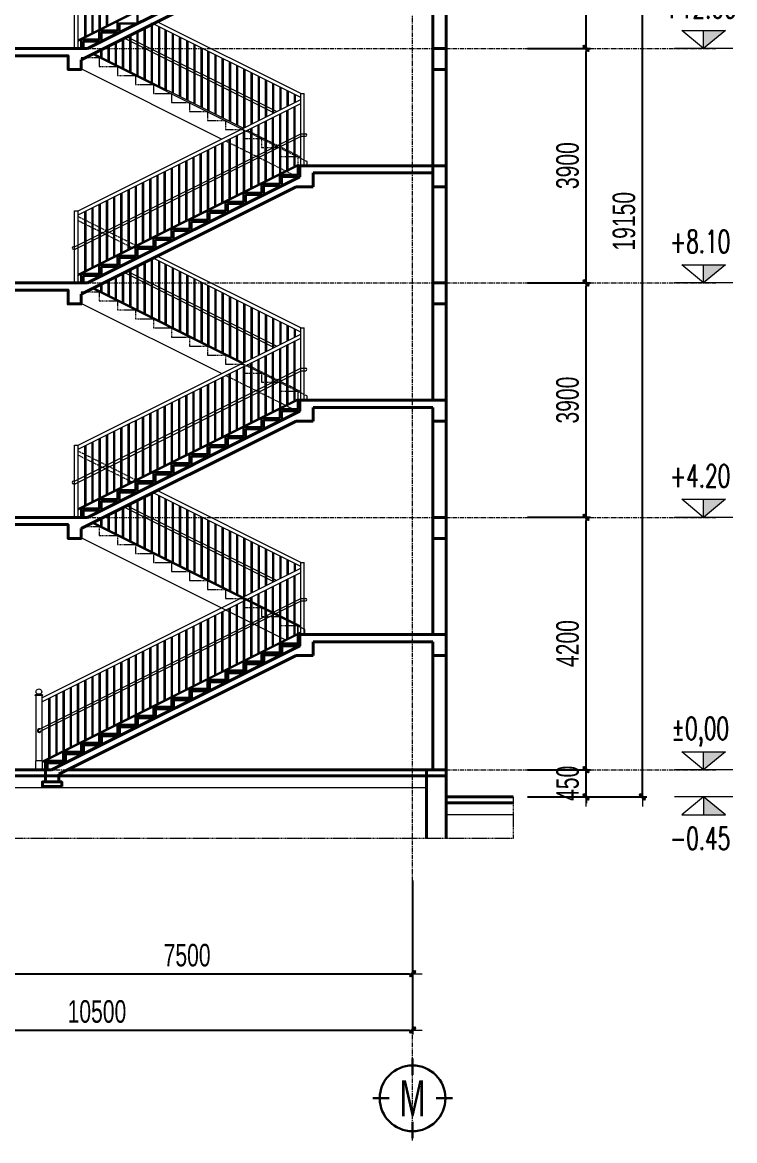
# Model space of a CAD drawing. Header units: millimetres. Extents: x 3174748 to 6019813, y -1021377 to -112338.
# Drawn here: x 3650360 to 3662207, y -289941 to -271339 of the extents above; entities that cross this region are included whole.
import ezdxf
from ezdxf.enums import TextEntityAlignment as Align

# ---------------------------------------------------------------- set-up
doc = ezdxf.new("R2010")
doc.units = ezdxf.units.MM
doc.header["$LTSCALE"] = 60
doc.header["$MEASUREMENT"] = 0
doc.linetypes.add('CENTER', pattern=[2, 1.25, -0.25, 0.25, -0.25])
doc.linetypes.add('HIDDEN', pattern=[0.375, 0.25, -0.125])
doc.layers.get('DEFPOINTS').update_dxf_attribs({"lineweight": 0})
for name, color, linetype, lineweight in [('cat1', 30, 'Continuous', 40), ('cat2', 22, 'Continuous', 30), ('DBH_thay1', 63, 'Continuous', 18), ('dim', 144, 'Continuous', 13), ('hatch1', 136, 'Continuous', 9), ('LC Dim', 8, 'Continuous', 18), ('LC Text1', 3, 'Continuous', 20), ('LC Text2', 7, 'Continuous', 25), ('manh2', 155, 'Continuous', 9), ('noithat', 125, 'Continuous', 9), ('thay1', 63, 'Continuous', 18), ('thay2', 151, 'Continuous', 15), ('truc', 76, 'CENTER', 9)]:
    doc.layers.add(name, color=color, linetype=linetype, lineweight=lineweight)
doc.styles.add('EG 1', font='VHAVANB.TTF')
doc.styles.add('HOATBIF', font='hoatbif.shx', dxfattribs={"width": 0.7})
doc.styles.add('T1', font='Vnsimli.shx', dxfattribs={"width": 0.8})
doc.styles.add('Tahoma', font='tahoma.ttf')
doc.dimstyles.new('1-150', dxfattribs={"dimscale": 150, "dimtxt": 2.5, "dimasz": 0.35, "dimexe": 0.5, "dimexo": 0, "dimgap": 0.8, "dimtad": 1, "dimdec": 0, "dimzin": 0, "dimdsep": 46, "dimtxsty": 'HOATBIF', "dimblk1": 'DOT', "dimblk2": 'DOT', "dimsah": 1, "dimcen": -1, "dimdle": 1, "dimclrd": 256, "dimclre": 256, "dimclrt": 4, "dimadec": 3, "dimazin": 2, "dimtfac": 0.333333, "dimtdec": 0, "dimtix": 1, "dimtmove": 2, "dimatfit": 3, "dimldrblk": 'DOT', "dimfxl": 1, "dimtvp": 0.833333, "dimtolj": 1, "dimtzin": 0, "dimarcsym": 0})

# ---------------------------------------------------------------- blocks, each defined once
blk = doc.blocks.new('A$C4B062B56')
at = {"layer": 'noithat', "linetype": 'ByBlock'}
for p, q in [((7, 1100), (117, 1100)), ((7, 1100), (117, 1100)), ((7, 1100), (117, 1100)), ((7, 1085), (117, 1085)), ((12, 1100), (112, 1100)), ((12, 1085), (12, 0)), ((22, 1100), (22, 1105)), ((27, 1110), (98, 1110)), ((103, 1100), (103, 1105)), ((112, 1085), (112, 0)), ((7, 0), (117, 0)), ((7, 0), (117, 0)), ((7, 0), (7, -150)), ((12, 0), (112, 0)), ((12, 0), (112, 0)), ((117, 0), (117, -150)), ((7, -150), (117, -150)), ((7, -150), (117, -150)), ((12, -150), (112, -150)), ((12, -150), (112, -150))]:
    blk.add_line(p, q, dxfattribs=at)
for centre, radius, start, end in [((62, 1150), 46.7, 299.9724, 240.0276), ((7, 1093), 7.5, 90, 270), ((7, 1093), 7.5, 90, 270), ((27, 1105), 5, 90, 180), ((98, 1105), 5, 0, 90), ((117, 1093), 7.5, 270, 90)]:
    blk.add_arc(centre, radius, start, end, dxfattribs=at)
blk = doc.blocks.new('DOT')
at = {"layer": 'LC Dim'}
blk.add_line((-3, 0), (3, 0), dxfattribs=at)
at = {"layer": 'LC Dim', "color": 4}
blk.add_line((-1, -1), (1, 1), dxfattribs=at)
blk.add_lwpolyline([(0.5, 1), (-1, -0.5), (-0.5, -1), (1, 0.5)], close=True, dxfattribs=at)
blk = doc.blocks.new('*D132')
at = {"layer": 'DEFPOINTS', "color": 0, "transparency": 16777216}
for p in [(3649350, -285614), (3656850, -285614), (3656850, -287165)]:
    blk.add_point(p, dxfattribs=at)
at = {"layer": 'dim', "lineweight": -2, "transparency": 16777216}
for p, q in [((3649350, -285614), (3649350, -287240)), ((3656850, -285614), (3656850, -287240)), ((3649402, -287165), (3656797, -287165))]:
    blk.add_line(p, q, dxfattribs=at)
at = {"layer": 'dim', "lineweight": -2, "transparency": 16777216, "xscale": 52.5, "yscale": 52.5, "zscale": 52.5, "rotation": 180}
blk.add_blockref('DOT', (3649350, -287165), dxfattribs=at)
at = {"layer": 'dim', "lineweight": -2, "transparency": 16777216, "xscale": 52.5, "yscale": 52.5, "zscale": 52.5}
blk.add_blockref('DOT', (3656850, -287165), dxfattribs=at)
at = {"layer": 'dim', "color": 4, "transparency": 16777216, "insert": (3653100, -286858), "char_height": 375, "attachment_point": 5, "style": 'HOATBIF'}
blk.add_mtext('\\A1;7500', dxfattribs=at)
blk = doc.blocks.new('*D133')
at = {"layer": 'DEFPOINTS', "color": 0, "transparency": 16777216}
for p in [(3646350, -285614), (3656850, -285614), (3656850, -288103)]:
    blk.add_point(p, dxfattribs=at)
at = {"layer": 'dim', "lineweight": -2, "transparency": 16777216}
for p, q in [((3646350, -285614), (3646350, -288178)), ((3656850, -285614), (3656850, -288178)), ((3646402, -288103), (3656797, -288103))]:
    blk.add_line(p, q, dxfattribs=at)
at = {"layer": 'dim', "lineweight": -2, "transparency": 16777216, "xscale": 52.5, "yscale": 52.5, "zscale": 52.5, "rotation": 180}
blk.add_blockref('DOT', (3646350, -288103), dxfattribs=at)
at = {"layer": 'dim', "lineweight": -2, "transparency": 16777216, "xscale": 52.5, "yscale": 52.5, "zscale": 52.5}
blk.add_blockref('DOT', (3656850, -288103), dxfattribs=at)
at = {"layer": 'dim', "color": 4, "transparency": 16777216, "insert": (3651600, -287795), "char_height": 375, "attachment_point": 5, "style": 'HOATBIF'}
blk.add_mtext('\\A1;10500', dxfattribs=at)
blk = doc.blocks.new('Caodo1')
at = {"layer": 'LC Text1'}
blk.add_hatch(color=4, dxfattribs=at).paths.add_polyline_path([(0, 200), (0, 0), (243, 200)])
at = {"layer": 'LC Text1', "color": 4}
for p, q in [((0, 0), (0, 200)), ((324, 0), (-324, 0))]:
    blk.add_line(p, q, dxfattribs=at)
blk.add_lwpolyline([(-243, 200), (243, 200), (0, 0), (0, 0)], close=True, dxfattribs=at)
at = {"layer": 'LC Text1', "color": 4, "style": 'T1', "width": 0.8}
blk.add_attdef('%%P0,00', text='', height=250, dxfattribs=at).set_placement((-39, 460), align=Align.MIDDLE_CENTER)
blk = doc.blocks.new('A$C343C5123')
at = {"layer": 'truc'}
for p, q in [((13843, 0), (13843, 26899)), ((-2053, 18168), (18889, 18168)), ((-2053, 14268), (18889, 14268)), ((-2053, 10368), (18889, 10368)), ((-2053, 6168), (18889, 6168))]:
    blk.add_line(p, q, dxfattribs=at)
blk = doc.blocks.new('KyHieu TrucDinhVi')
at = {"color": 7, "lineweight": 30}
for p, q in [((0, 2.36), (0, 4)), ((-2.36, 0), (-4, 0)), ((2.36, 0), (4, 0)), ((0, -2.36), (0, -4))]:
    blk.add_line(p, q, dxfattribs=at)
blk.add_circle((0, 0), 3.3, dxfattribs=at)
at = {"ltscale": 20, "style": 'Tahoma'}
blk.add_attdef('AA', text='', height=3, dxfattribs=at).set_placement((0, 0), align=Align.MIDDLE_CENTER)
blk = doc.blocks.new('*D121')
at = {"layer": 'DEFPOINTS', "color": 0, "transparency": 16777216}
for p in [(3658760, -283773), (3659737, -283773), (3658760, -284223)]:
    blk.add_point(p, dxfattribs=at)
at = {"layer": 'dim', "lineweight": -2, "transparency": 16777216}
for p, q in [((3659737, -283721), (3659737, -283668)), ((3658760, -283773), (3659812, -283773)), ((3659737, -284223), (3659737, -283773)), ((3658760, -284223), (3659812, -284223)), ((3659737, -284276), (3659737, -284328))]:
    blk.add_line(p, q, dxfattribs=at)
at = {"layer": 'dim', "lineweight": -2, "transparency": 16777216, "xscale": 52.5, "yscale": 52.5, "zscale": 52.5}
for p, rotation in [((3659737, -283773), 270), ((3659737, -284223), 90)]:
    blk.add_blockref('DOT', p, dxfattribs=dict(at, rotation=rotation))
at = {"layer": 'dim', "color": 4, "transparency": 16777216, "insert": (3659429, -283998), "char_height": 375, "attachment_point": 5, "rotation": 90, "style": 'HOATBIF'}
blk.add_mtext('\\A1;450', dxfattribs=at)
blk = doc.blocks.new('*D122')
at = {"layer": 'DEFPOINTS', "color": 0, "transparency": 16777216}
for p in [(3658760, -279573), (3659737, -279573), (3658760, -283773)]:
    blk.add_point(p, dxfattribs=at)
at = {"layer": 'dim', "lineweight": -2, "transparency": 16777216}
for p, q in [((3658760, -279573), (3659812, -279573)), ((3659737, -283721), (3659737, -279626)), ((3658760, -283773), (3659812, -283773))]:
    blk.add_line(p, q, dxfattribs=at)
at = {"layer": 'dim', "lineweight": -2, "transparency": 16777216, "xscale": 52.5, "yscale": 52.5, "zscale": 52.5}
for p, rotation in [((3659737, -279573), 90), ((3659737, -283773), 270)]:
    blk.add_blockref('DOT', p, dxfattribs=dict(at, rotation=rotation))
at = {"layer": 'dim', "color": 4, "transparency": 16777216, "insert": (3659429, -281673), "char_height": 375, "attachment_point": 5, "rotation": 90, "style": 'HOATBIF'}
blk.add_mtext('\\A1;4200', dxfattribs=at)
blk = doc.blocks.new('*D123')
at = {"layer": 'DEFPOINTS', "color": 0, "transparency": 16777216}
for p in [(3658760, -275673), (3659737, -275673), (3658760, -279573)]:
    blk.add_point(p, dxfattribs=at)
at = {"layer": 'dim', "lineweight": -2, "transparency": 16777216}
for p, q in [((3658760, -275673), (3659812, -275673)), ((3659737, -279521), (3659737, -275726)), ((3658760, -279573), (3659812, -279573))]:
    blk.add_line(p, q, dxfattribs=at)
at = {"layer": 'dim', "lineweight": -2, "transparency": 16777216, "xscale": 52.5, "yscale": 52.5, "zscale": 52.5}
for p, rotation in [((3659737, -275673), 90), ((3659737, -279573), 270)]:
    blk.add_blockref('DOT', p, dxfattribs=dict(at, rotation=rotation))
at = {"layer": 'dim', "color": 4, "transparency": 16777216, "insert": (3659429, -277623), "char_height": 375, "attachment_point": 5, "rotation": 90, "style": 'HOATBIF'}
blk.add_mtext('\\A1;3900', dxfattribs=at)
blk = doc.blocks.new('*D124')
at = {"layer": 'DEFPOINTS', "color": 0, "transparency": 16777216}
for p in [(3658760, -271773), (3659737, -271773), (3658760, -275673)]:
    blk.add_point(p, dxfattribs=at)
at = {"layer": 'dim', "lineweight": -2, "transparency": 16777216}
for p, q in [((3658760, -271773), (3659812, -271773)), ((3659737, -275621), (3659737, -271826)), ((3658760, -275673), (3659812, -275673))]:
    blk.add_line(p, q, dxfattribs=at)
at = {"layer": 'dim', "lineweight": -2, "transparency": 16777216, "xscale": 52.5, "yscale": 52.5, "zscale": 52.5}
for p, rotation in [((3659737, -271773), 90), ((3659737, -275673), 270)]:
    blk.add_blockref('DOT', p, dxfattribs=dict(at, rotation=rotation))
at = {"layer": 'dim', "color": 4, "transparency": 16777216, "insert": (3659429, -273723), "char_height": 375, "attachment_point": 5, "rotation": 90, "style": 'HOATBIF'}
blk.add_mtext('\\A1;3900', dxfattribs=at)
blk = doc.blocks.new('*D125')
at = {"layer": 'DEFPOINTS', "color": 0, "transparency": 16777216}
for p in [(3658760, -267873), (3659737, -267873), (3658760, -271773)]:
    blk.add_point(p, dxfattribs=at)
at = {"layer": 'dim', "lineweight": -2, "transparency": 16777216}
for p, q in [((3658760, -267873), (3659812, -267873)), ((3659737, -271721), (3659737, -267926)), ((3658760, -271773), (3659812, -271773))]:
    blk.add_line(p, q, dxfattribs=at)
at = {"layer": 'dim', "lineweight": -2, "transparency": 16777216, "xscale": 52.5, "yscale": 52.5, "zscale": 52.5}
for p, rotation in [((3659737, -267873), 90), ((3659737, -271773), 270)]:
    blk.add_blockref('DOT', p, dxfattribs=dict(at, rotation=rotation))
at = {"layer": 'dim', "color": 4, "transparency": 16777216, "insert": (3659429, -269823), "char_height": 375, "attachment_point": 5, "rotation": 90, "style": 'HOATBIF'}
blk.add_mtext('\\A1;3900', dxfattribs=at)
blk = doc.blocks.new('*D127')
at = {"layer": 'DEFPOINTS', "color": 0, "transparency": 16777216}
for p in [(3658760, -265073), (3660674, -265073), (3658760, -284223)]:
    blk.add_point(p, dxfattribs=at)
at = {"layer": 'dim', "lineweight": -2, "transparency": 16777216}
for p, q in [((3658760, -265073), (3660749, -265073)), ((3660674, -284171), (3660674, -265126)), ((3658760, -284223), (3660749, -284223))]:
    blk.add_line(p, q, dxfattribs=at)
at = {"layer": 'dim', "lineweight": -2, "transparency": 16777216, "xscale": 52.5, "yscale": 52.5, "zscale": 52.5}
for p, rotation in [((3660674, -265073), 90), ((3660674, -284223), 270)]:
    blk.add_blockref('DOT', p, dxfattribs=dict(at, rotation=rotation))
at = {"layer": 'dim', "color": 4, "transparency": 16777216, "insert": (3660367, -274648), "char_height": 375, "attachment_point": 5, "rotation": 90, "style": 'HOATBIF'}
blk.add_mtext('\\A1;19150', dxfattribs=at)

msp = doc.modelspace()

# ---------------------------------------------------------------- linework, layer by layer
at = {"layer": 'cat1'}
for p, q in [((3657409.7, -264873.4), (3657409.7, -284917.7)), ((3657189.7, -265193.4), (3657189.7, -277623.4)), ((3651444.7, -271773.4), (3654974.7, -270008.4)), ((3651339.7, -271960.1), (3654913, -270173.4)), ((3654939.7, -273723.4), (3657409.7, -273723.4)), ((3654974.7, -273723.4), (3654974.7, -273908.4)), ((3651444.7, -275673.4), (3654974.7, -273908.4)), ((3655194.7, -273843.4), (3657189.7, -273843.4)), ((3655194.7, -273843.4), (3655194.7, -274073.4)), ((3651339.7, -275860.1), (3654913, -274073.4)), ((3654913, -274073.4), (3655194.7, -274073.4)), ((3657189.7, -274073.4), (3657409.7, -274073.4)), ((3654939.7, -277623.4), (3657409.7, -277623.4)), ((3654974.7, -277623.4), (3654974.7, -277808.4)), ((3651444.7, -279573.4), (3654974.7, -277808.4)), ((3655194.7, -277743.4), (3657189.7, -277743.4)), ((3655194.7, -277743.4), (3655194.7, -277973.4)), ((3657189.7, -277743.4), (3657189.7, -281523.4)), ((3651339.7, -279760.1), (3654913, -277973.4)), ((3654913, -277973.4), (3655194.7, -277973.4)), ((3657189.7, -277973.4), (3657409.7, -277973.4)), ((3654939.7, -281523.4), (3657409.7, -281523.4)), ((3654974.7, -281523.4), (3654974.7, -281708.4)), ((3650844.7, -283773.4), (3654974.7, -281708.4)), ((3655194.7, -281643.4), (3655194.7, -281873.4)), ((3655194.7, -281643.4), (3657189.7, -281643.4)), ((3657189.7, -281643.4), (3657189.7, -283773.4)), ((3650964.7, -283847.6), (3654913, -281873.4)), ((3654913, -281873.4), (3655194.7, -281873.4)), ((3657189.7, -281873.4), (3657409.7, -281873.4)), ((3650844.7, -283773.4), (3644214.7, -283773.4)), ((3650744.7, -283773.4), (3650744.7, -283973.4)), ((3650964.7, -283973.4), (3650964.7, -283847.6)), ((3657409.7, -283773.4), (3651113, -283773.4)), ((3657079.7, -283773.4), (3657079.7, -284917.7)), ((3657409.7, -283873.4), (3644205.1, -283873.4)), ((3650744.7, -283973.4), (3650964.7, -283973.4)), ((3658524.8, -284223.4), (3657409.7, -284223.4)), ((3658524.8, -284323.4), (3657409.7, -284323.4))]:
    msp.add_line(p, q, dxfattribs=at)
for points in [[(3651444.7, -271773.4), (3646240.4, -271773.4), (3646240.4, -272123.4), (3646460.4, -272123.4), (3646460.4, -271893.4), (3649239.7, -271893.4), (3649239.7, -272123.4), (3649459.7, -272123.4), (3649459.7, -271893.4), (3651119.7, -271893.4), (3651119.7, -272123.4), (3651339.7, -272123.4), (3651339.7, -271960.1)], [(3651444.7, -275673.4), (3646240.4, -275673.4), (3646240.4, -276023.4), (3646460.4, -276023.4), (3646460.4, -275793.4), (3649239.7, -275793.4), (3649239.7, -276023.4), (3649459.7, -276023.4), (3649459.7, -275793.4), (3651119.7, -275793.4), (3651119.7, -276023.4), (3651339.7, -276023.4), (3651339.7, -275860.1)], [(3651444.7, -279573.4), (3646240.4, -279573.4), (3646240.4, -279923.4), (3646460.4, -279923.4), (3646460.4, -279693.4), (3649239.7, -279693.4), (3649239.7, -279923.4), (3649459.7, -279923.4), (3649459.7, -279693.4), (3651119.7, -279693.4), (3651119.7, -279923.4), (3651339.7, -279923.4), (3651339.7, -279760.1)], [(3650774.7, -283773.4), (3650774.7, -283658.4), (3651074.7, -283658.4), (3651074.7, -283508.4), (3651374.7, -283508.4), (3651374.7, -283358.4), (3651674.7, -283358.4), (3651674.7, -283208.4), (3651974.7, -283208.4), (3651974.7, -283058.4), (3652274.7, -283058.4), (3652274.7, -282908.4), (3652574.7, -282908.4), (3652574.7, -282758.4), (3652874.7, -282758.4), (3652874.7, -282608.4), (3653174.7, -282608.4), (3653174.7, -282458.4), (3653474.7, -282458.4), (3653474.7, -282308.4), (3653774.7, -282308.4), (3653774.7, -282158.4), (3654074.7, -282158.4), (3654074.7, -282008.4), (3654374.7, -282008.4), (3654374.7, -281858.4), (3654674.7, -281858.4), (3654674.7, -281708.4), (3654974.7, -281708.4), (3654974.7, -281523.4)]]:
    msp.add_lwpolyline(points, dxfattribs=at)
for points in [[(3657409.7, -271773.4), (3657189.7, -271773.4), (3657189.7, -272123.4), (3657409.7, -272123.4)], [(3657409.7, -275673.4), (3657189.7, -275673.4), (3657189.7, -276023.4), (3657409.7, -276023.4)], [(3657409.7, -279573.4), (3657189.7, -279573.4), (3657189.7, -279923.4), (3657409.7, -279923.4)], [(3651014.7, -284049.5), (3650694.7, -284049.5), (3650694.7, -283973.4), (3651014.7, -283973.4)]]:
    msp.add_lwpolyline(points, close=True, dxfattribs=at)
at = {"layer": 'cat2'}
for points in [[(3651374.7, -271773.4), (3651374.7, -271658.4), (3651674.7, -271658.4), (3651674.7, -271508.4), (3651974.7, -271508.4), (3651974.7, -271358.4), (3652274.7, -271358.4), (3652274.7, -271208.4)], [(3651339.7, -271773.4), (3651339.7, -271623.4), (3651639.7, -271623.4), (3651639.7, -271473.4), (3651939.7, -271473.4), (3651939.7, -271323.4)], [(3651339.7, -275673.4), (3651339.7, -275523.4), (3651639.7, -275523.4), (3651639.7, -275373.4), (3651939.7, -275373.4), (3651939.7, -275223.4), (3652239.7, -275223.4), (3652239.7, -275073.4), (3652539.7, -275073.4), (3652539.7, -274923.4), (3652839.7, -274923.4), (3652839.7, -274773.4), (3653139.7, -274773.4), (3653139.7, -274623.4), (3653439.7, -274623.4), (3653439.7, -274473.4), (3653739.7, -274473.4), (3653739.7, -274323.4), (3654039.7, -274323.4), (3654039.7, -274173.4), (3654339.7, -274173.4), (3654339.7, -274023.4), (3654639.7, -274023.4), (3654639.7, -273873.4), (3654939.7, -273873.4), (3654939.7, -273723.4)], [(3651374.7, -275673.4), (3651374.7, -275558.4), (3651674.7, -275558.4), (3651674.7, -275408.4), (3651974.7, -275408.4), (3651974.7, -275258.4), (3652274.7, -275258.4), (3652274.7, -275108.4), (3652574.7, -275108.4), (3652574.7, -274958.4), (3652874.7, -274958.4), (3652874.7, -274808.4), (3653174.7, -274808.4), (3653174.7, -274658.4), (3653474.7, -274658.4), (3653474.7, -274508.4), (3653774.7, -274508.4), (3653774.7, -274358.4), (3654074.7, -274358.4), (3654074.7, -274208.4), (3654374.7, -274208.4), (3654374.7, -274058.4), (3654674.7, -274058.4), (3654674.7, -273908.4), (3654974.7, -273908.4), (3654974.7, -273723.4)], [(3651339.7, -279573.4), (3651339.7, -279423.4), (3651639.7, -279423.4), (3651639.7, -279273.4), (3651939.7, -279273.4), (3651939.7, -279123.4), (3652239.7, -279123.4), (3652239.7, -278973.4), (3652539.7, -278973.4), (3652539.7, -278823.4), (3652839.7, -278823.4), (3652839.7, -278673.4), (3653139.7, -278673.4), (3653139.7, -278523.4), (3653439.7, -278523.4), (3653439.7, -278373.4), (3653739.7, -278373.4), (3653739.7, -278223.4), (3654039.7, -278223.4), (3654039.7, -278073.4), (3654339.7, -278073.4), (3654339.7, -277923.4), (3654639.7, -277923.4), (3654639.7, -277773.4), (3654939.7, -277773.4), (3654939.7, -277623.4)], [(3651374.7, -279573.4), (3651374.7, -279458.4), (3651674.7, -279458.4), (3651674.7, -279308.4), (3651974.7, -279308.4), (3651974.7, -279158.4), (3652274.7, -279158.4), (3652274.7, -279008.4), (3652574.7, -279008.4), (3652574.7, -278858.4), (3652874.7, -278858.4), (3652874.7, -278708.4), (3653174.7, -278708.4), (3653174.7, -278558.4), (3653474.7, -278558.4), (3653474.7, -278408.4), (3653774.7, -278408.4), (3653774.7, -278258.4), (3654074.7, -278258.4), (3654074.7, -278108.4), (3654374.7, -278108.4), (3654374.7, -277958.4), (3654674.7, -277958.4), (3654674.7, -277808.4), (3654974.7, -277808.4), (3654974.7, -277623.4)], [(3650739.7, -283773.4), (3650739.7, -283623.4), (3651039.7, -283623.4), (3651039.7, -283473.4), (3651339.7, -283473.4), (3651339.7, -283323.4), (3651639.7, -283323.4), (3651639.7, -283173.4), (3651939.7, -283173.4), (3651939.7, -283023.4), (3652239.7, -283023.4), (3652239.7, -282873.4), (3652539.7, -282873.4), (3652539.7, -282723.4), (3652839.7, -282723.4), (3652839.7, -282573.4), (3653139.7, -282573.4), (3653139.7, -282423.4), (3653439.7, -282423.4), (3653439.7, -282273.4), (3653739.7, -282273.4), (3653739.7, -282123.4), (3654039.7, -282123.4), (3654039.7, -281973.4), (3654339.7, -281973.4), (3654339.7, -281823.4), (3654639.7, -281823.4), (3654639.7, -281673.4), (3654939.7, -281673.4), (3654939.7, -281523.4)]]:
    msp.add_lwpolyline(points, dxfattribs=at)
at = {"layer": 'hatch1', "linetype": 'HIDDEN'}
for p, q in [((3655094.7, -273655.6), (3654030.3, -273123.4)), ((3654989.7, -273580.7), (3654099.4, -273135.6)), ((3654859.5, -273873.4), (3653741.7, -273314.5)), ((3652265.9, -275061.5), (3651289.7, -274573.4)), ((3652198.8, -275095.1), (3651289.7, -274640.5)), ((3655094.7, -277555.6), (3654030.3, -277023.4)), ((3654989.7, -277480.7), (3654099.4, -277035.6)), ((3654859.5, -277773.4), (3653741.7, -277214.5)), ((3652265.9, -278961.5), (3651289.7, -278473.4)), ((3652198.8, -278995.1), (3651289.7, -278540.5))]:
    msp.add_line(p, q, dxfattribs=at)
for points in [[(3651339.7, -271923.4), (3651639.7, -271923.4), (3651639.7, -272073.4), (3651939.7, -272073.4), (3651939.7, -272223.4), (3652239.7, -272223.4), (3652239.7, -272373.4), (3652539.7, -272373.4), (3652539.7, -272523.4), (3652839.7, -272523.4), (3652839.7, -272673.4), (3653139.7, -272673.4), (3653139.7, -272823.4), (3653439.7, -272823.4), (3653439.7, -272973.4), (3653739.7, -272973.4), (3653739.7, -273123.4), (3654039.7, -273123.4), (3654039.7, -273273.4), (3654339.7, -273273.4), (3654339.7, -273423.4), (3654639.7, -273423.4), (3654639.7, -273573.4), (3654939.7, -273573.4), (3654939.7, -273723.4)], [(3651339.7, -275823.4), (3651639.7, -275823.4), (3651639.7, -275973.4), (3651939.7, -275973.4), (3651939.7, -276123.4), (3652239.7, -276123.4), (3652239.7, -276273.4), (3652539.7, -276273.4), (3652539.7, -276423.4), (3652839.7, -276423.4), (3652839.7, -276573.4), (3653139.7, -276573.4), (3653139.7, -276723.4), (3653439.7, -276723.4), (3653439.7, -276873.4), (3653739.7, -276873.4), (3653739.7, -277023.4), (3654039.7, -277023.4), (3654039.7, -277173.4), (3654339.7, -277173.4), (3654339.7, -277323.4), (3654639.7, -277323.4), (3654639.7, -277473.4), (3654939.7, -277473.4), (3654939.7, -277623.4)], [(3651413, -279723.4), (3651639.7, -279723.4), (3651639.7, -279873.4), (3651939.7, -279873.4), (3651939.7, -280023.4), (3652239.7, -280023.4), (3652239.7, -280173.4), (3652539.7, -280173.4), (3652539.7, -280323.4), (3652839.7, -280323.4), (3652839.7, -280473.4), (3653139.7, -280473.4), (3653139.7, -280623.4), (3653439.7, -280623.4), (3653439.7, -280773.4), (3653739.7, -280773.4), (3653739.7, -280923.4), (3654039.7, -280923.4), (3654039.7, -281073.4), (3654339.7, -281073.4), (3654339.7, -281223.4), (3654639.7, -281223.4), (3654639.7, -281373.4), (3654939.7, -281373.4), (3654939.7, -281523.4)], [(3658524.8, -284223.4), (3658524.8, -284917.7), (3644205.1, -284917.7), (3644205.1, -283773.4)]]:
    msp.add_lwpolyline(points, dxfattribs=at)
at = {"layer": 'manh2'}
for p, q in [((3651289.7, -271627.3), (3654939.7, -269802.3)), ((3651639.7, -271452.3), (3651639.7, -270463)), ((3651659.7, -271442.3), (3651659.7, -270453)), ((3651759.7, -271392.3), (3651759.7, -270403)), ((3651779.7, -271382.3), (3651779.7, -270393)), ((3651399.7, -271572.3), (3651399.7, -270583)), ((3651419.7, -271562.3), (3651419.7, -270573)), ((3651519.7, -271512.3), (3651519.7, -270523)), ((3651539.7, -271502.3), (3651539.7, -270513)), ((3652501.6, -271346.5), (3652501.6, -272336.7)), ((3652521.6, -271356.5), (3652521.6, -272346.7)), ((3654584.7, -272823.4), (3652098.8, -271580.5)), ((3652141.6, -271559.1), (3652141.6, -272156.7)), ((3652161.6, -271549.1), (3652161.6, -272166.7)), ((3652261.6, -271499.1), (3652261.6, -272216.7)), ((3652281.6, -271489.1), (3652281.6, -272226.7)), ((3652381.6, -271439.1), (3652381.6, -272276.7)), ((3652401.6, -271429.1), (3652401.6, -272286.7)), ((3652621.6, -271406.5), (3652621.6, -272396.7)), ((3652641.6, -271416.5), (3652641.6, -272406.7)), ((3652730.6, -271461), (3652730.6, -272451.2)), ((3652750.6, -271471), (3652750.6, -272461.2)), ((3652850.6, -271521), (3652850.6, -272511.2)), ((3652870.6, -271531), (3652870.6, -272521.2)), ((3652970.6, -271581), (3652970.6, -272571.2)), ((3651781.6, -271739.1), (3651781.6, -271976.7)), ((3651801.6, -271729.1), (3651801.6, -271986.7)), ((3651901.6, -271679.1), (3651901.6, -272036.7)), ((3651921.6, -271669.1), (3651921.6, -272046.7)), ((3652021.6, -271619.1), (3652021.6, -272096.7)), ((3652041.6, -271609.1), (3652041.6, -272106.7)), ((3654539.9, -272845.8), (3652054.1, -271602.9)), ((3652990.6, -271591), (3652990.6, -272581.2)), ((3653090.6, -271641), (3653090.6, -272631.2)), ((3653110.6, -271651), (3653110.6, -272641.2)), ((3653210.6, -271701), (3653210.6, -272691.2)), ((3653230.6, -271711), (3653230.6, -272701.2)), ((3653330.6, -271761), (3653330.6, -272751.2)), ((3653350.6, -271771), (3653350.6, -272761.2)), ((3654032.4, -273102.1), (3651544, -271857.9)), ((3651661.6, -271799.1), (3651661.6, -271916.7)), ((3651681.6, -271789.1), (3651681.6, -271926.7)), ((3653439.7, -271815.5), (3653439.7, -272805.7)), ((3653459.7, -271825.5), (3653459.7, -272815.7)), ((3653559.7, -271875.5), (3653559.7, -272865.7)), ((3653579.7, -271885.5), (3653579.7, -272875.7)), ((3653679.7, -271935.5), (3653679.7, -272925.7)), ((3653699.7, -271945.5), (3653699.7, -272935.7)), ((3653799.7, -271995.5), (3653799.7, -272985.7)), ((3653819.7, -272005.5), (3653819.7, -272995.7)), ((3653919.7, -272055.5), (3653919.7, -273045.7)), ((3653939.7, -272065.5), (3653939.7, -273055.7)), ((3654039.7, -272115.5), (3654039.7, -273095.9)), ((3654059.7, -272125.5), (3654059.7, -273085.9)), ((3654159.7, -272175.5), (3654159.7, -273035.9)), ((3654179.7, -272185.5), (3654179.7, -273025.9)), ((3654279.7, -272235.5), (3654279.7, -272975.9)), ((3654299.7, -272245.5), (3654299.7, -272965.9)), ((3654399.7, -272295.8), (3654399.7, -272915.9)), ((3654419.7, -272305.8), (3654419.7, -272905.9)), ((3654519.7, -272355.5), (3654519.7, -272855.9)), ((3654539.7, -272365.5), (3654539.7, -272845.9)), ((3654639.7, -272415.5), (3654639.7, -272795.9)), ((3654659.7, -272425.5), (3654659.7, -272785.9)), ((3654759.7, -272475.5), (3654759.7, -272735.9)), ((3654779.7, -272485.5), (3654779.7, -272725.9)), ((3654879.7, -272535.5), (3654879.7, -272675.9)), ((3654899.7, -272545.5), (3654899.7, -272665.9)), ((3654639.7, -273852.3), (3654639.7, -272863)), ((3654659.7, -273842.3), (3654659.7, -272853)), ((3654759.7, -273792.3), (3654759.7, -272803)), ((3654779.7, -273782.3), (3654779.7, -272793)), ((3654879.7, -273732.3), (3654879.7, -272743)), ((3654899.7, -273722.3), (3654899.7, -272733)), ((3654279.7, -274032.3), (3654279.7, -273043)), ((3654299.7, -274022.3), (3654299.7, -273033)), ((3654399.7, -273972.3), (3654399.7, -272983)), ((3654419.7, -273962.3), (3654419.7, -272973)), ((3654519.7, -273912.3), (3654519.7, -272923)), ((3654539.7, -273902.3), (3654539.7, -272913)), ((3653919.7, -274212.3), (3653919.7, -273223)), ((3653939.7, -274202.3), (3653939.7, -273213)), ((3654039.7, -274152.3), (3654039.7, -273163)), ((3654059.7, -274142.3), (3654059.7, -273153)), ((3654159.7, -274092.3), (3654159.7, -273103)), ((3654179.7, -274082.3), (3654179.7, -273093)), ((3653559.7, -274392.3), (3653559.7, -273403)), ((3653579.7, -274382.3), (3653579.7, -273393)), ((3653679.7, -274332.3), (3653679.7, -273343)), ((3653699.7, -274322.3), (3653699.7, -273333)), ((3653799.7, -274272.3), (3653799.7, -273283)), ((3653819.7, -274262.3), (3653819.7, -273273)), ((3653099.7, -274622.3), (3653099.7, -273633)), ((3653199.7, -274572.3), (3653199.7, -273583)), ((3653219.7, -274562.3), (3653219.7, -273573)), ((3653319.7, -274512.3), (3653319.7, -273523)), ((3653339.7, -274502.3), (3653339.7, -273513)), ((3653439.7, -274452.3), (3653439.7, -273463)), ((3653459.7, -274442.3), (3653459.7, -273453)), ((3651289.7, -275527.3), (3654939.7, -273702.3)), ((3652739.7, -274802.3), (3652739.7, -273813)), ((3652839.7, -274752.3), (3652839.7, -273763)), ((3652859.7, -274742.3), (3652859.7, -273753)), ((3652959.7, -274692.3), (3652959.7, -273703)), ((3652979.7, -274682.3), (3652979.7, -273693)), ((3653079.7, -274632.3), (3653079.7, -273643)), ((3652359.7, -274992.3), (3652359.7, -274003)), ((3652379.7, -274982.3), (3652379.7, -273993)), ((3652479.7, -274932.3), (3652479.7, -273943)), ((3652499.7, -274922.3), (3652499.7, -273933)), ((3652599.7, -274872.3), (3652599.7, -273883)), ((3652619.7, -274862.3), (3652619.7, -273873)), ((3652719.7, -274812.3), (3652719.7, -273823)), ((3651999.7, -275172.3), (3651999.7, -274183)), ((3652019.7, -275162.3), (3652019.7, -274173)), ((3652119.7, -275112.3), (3652119.7, -274123)), ((3652139.7, -275102.3), (3652139.7, -274113)), ((3652239.7, -275052.3), (3652239.7, -274063)), ((3652259.7, -275042.3), (3652259.7, -274053)), ((3651639.7, -275352.3), (3651639.7, -274363)), ((3651659.7, -275342.3), (3651659.7, -274353)), ((3651759.7, -275292.3), (3651759.7, -274303)), ((3651779.7, -275282.3), (3651779.7, -274293)), ((3651879.7, -275232.3), (3651879.7, -274243)), ((3651899.7, -275222.3), (3651899.7, -274233)), ((3651399.7, -275472.3), (3651399.7, -274483)), ((3651419.7, -275462.3), (3651419.7, -274473)), ((3651519.7, -275412.3), (3651519.7, -274423)), ((3651539.7, -275402.3), (3651539.7, -274413)), ((3652501.6, -275279.1), (3652501.6, -276236.7)), ((3652521.6, -275269.1), (3652521.6, -276246.7)), ((3652621.6, -275306.5), (3652621.6, -276296.7)), ((3654584.7, -276723.4), (3652098.8, -275480.5)), ((3652141.6, -275459.1), (3652141.6, -276056.7)), ((3652161.6, -275449.1), (3652161.6, -276066.7)), ((3652261.6, -275399.1), (3652261.6, -276116.7)), ((3652281.6, -275389.1), (3652281.6, -276126.7)), ((3652381.6, -275339.1), (3652381.6, -276176.7)), ((3652401.6, -275329.1), (3652401.6, -276186.7)), ((3652641.6, -275316.5), (3652641.6, -276306.7)), ((3652730.6, -275361), (3652730.6, -276351.2)), ((3652750.6, -275371), (3652750.6, -276361.2)), ((3652850.6, -275421), (3652850.6, -276411.2)), ((3652870.6, -275431), (3652870.6, -276421.2)), ((3652970.6, -275481), (3652970.6, -276471.2)), ((3652990.6, -275491), (3652990.6, -276481.2)), ((3651781.6, -275639.1), (3651781.6, -275876.7)), ((3651801.6, -275629.1), (3651801.6, -275886.7)), ((3651901.6, -275579.1), (3651901.6, -275936.7)), ((3651921.6, -275569.1), (3651921.6, -275946.7)), ((3652021.6, -275519.1), (3652021.6, -275996.7)), ((3652041.6, -275509.1), (3652041.6, -276006.7)), ((3654539.9, -276745.8), (3652054.1, -275502.9)), ((3653090.6, -275541), (3653090.6, -276531.2)), ((3653110.6, -275551), (3653110.6, -276541.2)), ((3653210.6, -275601), (3653210.6, -276591.2)), ((3653230.6, -275611), (3653230.6, -276601.2)), ((3653330.6, -275661), (3653330.6, -276651.2)), ((3653350.6, -275671), (3653350.6, -276661.2)), ((3654032.4, -277002.1), (3651544, -275757.9)), ((3651661.6, -275699.1), (3651661.6, -275816.7)), ((3651681.6, -275689.1), (3651681.6, -275826.7)), ((3653439.7, -275715.5), (3653439.7, -276705.7)), ((3653459.7, -275725.5), (3653459.7, -276715.7)), ((3653559.7, -275775.5), (3653559.7, -276765.7)), ((3653579.7, -275785.5), (3653579.7, -276775.7)), ((3653679.7, -275835.5), (3653679.7, -276825.7)), ((3653699.7, -275845.5), (3653699.7, -276835.7)), ((3653799.7, -275895.5), (3653799.7, -276885.7)), ((3653819.7, -275905.5), (3653819.7, -276895.7)), ((3653919.7, -275955.5), (3653919.7, -276945.7)), ((3653939.7, -275965.5), (3653939.7, -276955.7)), ((3654039.7, -276015.5), (3654039.7, -276995.9)), ((3654059.7, -276025.5), (3654059.7, -276985.9)), ((3654159.7, -276075.5), (3654159.7, -276935.9)), ((3654179.7, -276085.5), (3654179.7, -276925.9)), ((3654279.7, -276135.5), (3654279.7, -276875.9)), ((3654299.7, -276145.5), (3654299.7, -276865.9)), ((3654399.7, -276195.8), (3654399.7, -276815.9)), ((3654419.7, -276205.8), (3654419.7, -276805.9)), ((3654519.7, -276255.5), (3654519.7, -276755.9)), ((3654539.7, -276265.5), (3654539.7, -276745.9)), ((3654639.7, -276315.5), (3654639.7, -276695.9)), ((3654659.7, -276325.5), (3654659.7, -276685.9)), ((3654759.7, -276375.5), (3654759.7, -276635.9)), ((3654779.7, -276385.5), (3654779.7, -276625.9)), ((3654879.7, -276435.5), (3654879.7, -276575.9)), ((3654899.7, -276445.5), (3654899.7, -276565.9)), ((3654639.7, -277752.3), (3654639.7, -276763)), ((3654659.7, -277742.3), (3654659.7, -276753)), ((3654759.7, -277692.3), (3654759.7, -276703)), ((3654779.7, -277682.3), (3654779.7, -276693)), ((3654879.7, -277632.3), (3654879.7, -276643)), ((3654899.7, -277622.3), (3654899.7, -276633)), ((3654279.7, -277932.3), (3654279.7, -276943)), ((3654299.7, -277922.3), (3654299.7, -276933)), ((3654399.7, -277872.3), (3654399.7, -276883)), ((3654419.7, -277862.3), (3654419.7, -276873)), ((3654519.7, -277812.3), (3654519.7, -276823)), ((3654539.7, -277802.3), (3654539.7, -276813)), ((3653919.7, -278112.3), (3653919.7, -277123)), ((3653939.7, -278102.3), (3653939.7, -277113)), ((3654039.7, -278052.3), (3654039.7, -277063)), ((3654059.7, -278042.3), (3654059.7, -277053)), ((3654159.7, -277992.3), (3654159.7, -277003)), ((3654179.7, -277982.3), (3654179.7, -276993)), ((3653459.7, -278342.3), (3653459.7, -277353)), ((3653559.7, -278292.3), (3653559.7, -277303)), ((3653579.7, -278282.3), (3653579.7, -277293)), ((3653679.7, -278232.3), (3653679.7, -277243)), ((3653699.7, -278222.3), (3653699.7, -277233)), ((3653799.7, -278172.3), (3653799.7, -277183)), ((3653819.7, -278162.3), (3653819.7, -277173)), ((3653099.7, -278522.3), (3653099.7, -277533)), ((3653199.7, -278472.3), (3653199.7, -277483)), ((3653219.7, -278462.3), (3653219.7, -277473)), ((3653319.7, -278412.3), (3653319.7, -277423)), ((3653339.7, -278402.3), (3653339.7, -277413)), ((3653439.7, -278352.3), (3653439.7, -277363)), ((3651289.7, -279427.3), (3654939.7, -277602.3)), ((3652719.7, -278712.3), (3652719.7, -277723)), ((3652739.7, -278702.3), (3652739.7, -277713)), ((3652839.7, -278652.3), (3652839.7, -277663)), ((3652859.7, -278642.3), (3652859.7, -277653)), ((3652959.7, -278592.3), (3652959.7, -277603)), ((3652979.7, -278582.3), (3652979.7, -277593)), ((3653079.7, -278532.3), (3653079.7, -277543)), ((3652359.7, -278892.3), (3652359.7, -277903)), ((3652379.7, -278882.3), (3652379.7, -277893)), ((3652479.7, -278832.3), (3652479.7, -277843)), ((3652499.7, -278822.3), (3652499.7, -277833)), ((3652599.7, -278772.3), (3652599.7, -277783)), ((3652619.7, -278762.3), (3652619.7, -277773)), ((3651999.7, -279072.3), (3651999.7, -278083)), ((3652019.7, -279062.3), (3652019.7, -278073)), ((3652119.7, -279012.3), (3652119.7, -278023)), ((3652139.7, -279002.3), (3652139.7, -278013)), ((3652239.7, -278952.3), (3652239.7, -277963)), ((3652259.7, -278942.3), (3652259.7, -277953)), ((3651639.7, -279252.3), (3651639.7, -278263)), ((3651659.7, -279242.3), (3651659.7, -278253)), ((3651759.7, -279192.3), (3651759.7, -278203)), ((3651779.7, -279182.3), (3651779.7, -278193)), ((3651879.7, -279132.3), (3651879.7, -278143)), ((3651899.7, -279122.3), (3651899.7, -278133)), ((3651399.7, -279372.3), (3651399.7, -278383)), ((3651419.7, -279362.3), (3651419.7, -278373)), ((3651519.7, -279312.3), (3651519.7, -278323)), ((3651539.7, -279302.3), (3651539.7, -278313)), ((3652501.6, -279179.1), (3652501.6, -280136.7)), ((3652521.6, -279169.1), (3652521.6, -280146.7)), ((3652621.6, -279206.5), (3652621.6, -280196.7)), ((3654584.7, -280623.4), (3652098.8, -279380.5)), ((3652141.6, -279359.1), (3652141.6, -279956.7)), ((3652161.6, -279349.1), (3652161.6, -279966.7)), ((3652261.6, -279299.1), (3652261.6, -280016.7)), ((3652281.6, -279289.1), (3652281.6, -280026.7)), ((3652381.6, -279239.1), (3652381.6, -280076.7)), ((3652401.6, -279229.1), (3652401.6, -280086.7)), ((3652641.6, -279216.5), (3652641.6, -280206.7)), ((3652730.6, -279261), (3652730.6, -280251.2)), ((3652750.6, -279271), (3652750.6, -280261.2)), ((3652850.6, -279321), (3652850.6, -280311.2)), ((3652870.6, -279331), (3652870.6, -280321.2)), ((3652970.6, -279381), (3652970.6, -280371.2)), ((3652990.6, -279391), (3652990.6, -280381.2)), ((3651781.6, -279539.1), (3651781.6, -279776.7)), ((3651801.6, -279529.1), (3651801.6, -279786.7)), ((3651901.6, -279479.1), (3651901.6, -279836.7)), ((3651921.6, -279469.1), (3651921.6, -279846.7)), ((3652021.6, -279419.1), (3652021.6, -279896.7)), ((3652041.6, -279409.1), (3652041.6, -279906.7)), ((3654539.9, -280645.8), (3652054.1, -279402.9)), ((3653090.6, -279441), (3653090.6, -280431.2)), ((3653110.6, -279451), (3653110.6, -280441.2)), ((3653210.6, -279501), (3653210.6, -280491.2)), ((3653230.6, -279511), (3653230.6, -280501.2)), ((3653330.6, -279561), (3653330.6, -280551.2)), ((3653350.6, -279571), (3653350.6, -280561.2)), ((3654989.7, -281380.7), (3651544, -279657.9)), ((3651661.6, -279599.1), (3651661.6, -279716.7)), ((3651681.6, -279589.1), (3651681.6, -279726.7)), ((3653439.7, -279615.5), (3653439.7, -280605.7)), ((3653459.7, -279625.5), (3653459.7, -280615.7)), ((3653559.7, -279675.5), (3653559.7, -280665.7)), ((3653579.7, -279685.5), (3653579.7, -280675.7)), ((3653679.7, -279735.5), (3653679.7, -280725.7)), ((3653699.7, -279745.5), (3653699.7, -280735.7)), ((3653799.7, -279795.5), (3653799.7, -280785.7)), ((3653819.7, -279805.5), (3653819.7, -280795.7)), ((3653919.7, -279855.5), (3653919.7, -280845.7)), ((3653939.7, -279865.5), (3653939.7, -280855.7)), ((3654039.7, -279915.5), (3654039.7, -280895.9)), ((3654059.7, -279925.5), (3654059.7, -280885.9)), ((3654159.7, -279975.5), (3654159.7, -280835.9)), ((3654179.7, -279985.5), (3654179.7, -280825.9)), ((3654279.7, -280035.5), (3654279.7, -280775.9)), ((3654299.7, -280045.5), (3654299.7, -280765.9)), ((3654399.7, -280095.8), (3654399.7, -280715.9)), ((3654419.7, -280105.8), (3654419.7, -280705.9)), ((3654519.7, -280155.5), (3654519.7, -280655.9)), ((3654539.7, -280165.5), (3654539.7, -280645.9)), ((3654639.7, -280215.5), (3654639.7, -280595.9)), ((3654659.7, -280225.5), (3654659.7, -280585.9)), ((3654759.7, -280275.5), (3654759.7, -280535.9)), ((3654779.7, -280285.5), (3654779.7, -280525.9)), ((3654879.7, -280335.5), (3654879.7, -280475.9)), ((3654899.7, -280345.5), (3654899.7, -280465.9)), ((3654639.7, -281652.3), (3654639.7, -280663)), ((3654659.7, -281642.3), (3654659.7, -280653)), ((3654759.7, -281592.3), (3654759.7, -280603)), ((3654779.7, -281582.3), (3654779.7, -280593)), ((3654879.7, -281532.3), (3654879.7, -280543)), ((3654899.7, -281522.3), (3654899.7, -280533)), ((3654279.7, -281832.3), (3654279.7, -280843)), ((3654299.7, -281822.3), (3654299.7, -280833)), ((3654399.7, -281772.3), (3654399.7, -280783)), ((3654419.7, -281762.3), (3654419.7, -280773)), ((3654519.7, -281712.3), (3654519.7, -280723)), ((3654539.7, -281702.3), (3654539.7, -280713)), ((3650631.9, -283102.3), (3654989.7, -280923.4)), ((3650649.8, -283138.1), (3654999.1, -280963.4)), ((3653819.7, -282062.3), (3653819.7, -281073)), ((3653919.7, -282012.3), (3653919.7, -281023)), ((3653939.7, -282002.3), (3653939.7, -281013)), ((3654039.7, -281952.3), (3654039.7, -280963)), ((3654059.7, -281942.3), (3654059.7, -280953)), ((3654159.7, -281892.3), (3654159.7, -280903)), ((3654179.7, -281882.3), (3654179.7, -280893)), ((3653459.7, -282242.3), (3653459.7, -281253)), ((3653559.7, -282192.3), (3653559.7, -281203)), ((3653579.7, -282182.3), (3653579.7, -281193)), ((3653679.7, -282132.3), (3653679.7, -281143)), ((3653699.7, -282122.3), (3653699.7, -281133)), ((3653799.7, -282072.3), (3653799.7, -281083)), ((3653079.7, -282432.3), (3653079.7, -281443)), ((3653099.7, -282422.3), (3653099.7, -281433)), ((3653199.7, -282372.3), (3653199.7, -281383)), ((3653219.7, -282362.3), (3653219.7, -281373)), ((3653319.7, -282312.3), (3653319.7, -281323)), ((3653339.7, -282302.3), (3653339.7, -281313)), ((3653439.7, -282252.3), (3653439.7, -281263)), ((3650689.7, -283627.3), (3654989.7, -281477.3)), ((3652719.7, -282612.3), (3652719.7, -281623)), ((3652739.7, -282602.3), (3652739.7, -281613)), ((3652839.7, -282552.3), (3652839.7, -281563)), ((3652859.7, -282542.3), (3652859.7, -281553)), ((3652959.7, -282492.3), (3652959.7, -281503)), ((3652979.7, -282482.3), (3652979.7, -281493)), ((3652359.7, -282792.3), (3652359.7, -281803)), ((3652379.7, -282782.3), (3652379.7, -281793)), ((3652479.7, -282732.3), (3652479.7, -281743)), ((3652499.7, -282722.3), (3652499.7, -281733)), ((3652599.7, -282672.3), (3652599.7, -281683)), ((3652619.7, -282662.3), (3652619.7, -281673)), ((3651999.7, -282972.3), (3651999.7, -281983)), ((3652019.7, -282962.3), (3652019.7, -281973)), ((3652119.7, -282912.3), (3652119.7, -281923)), ((3652139.7, -282902.3), (3652139.7, -281913)), ((3652239.7, -282852.3), (3652239.7, -281863)), ((3652259.7, -282842.3), (3652259.7, -281853)), ((3651639.7, -283152.3), (3651639.7, -282163)), ((3651659.7, -283142.3), (3651659.7, -282153)), ((3651759.7, -283092.3), (3651759.7, -282103)), ((3651779.7, -283082.3), (3651779.7, -282093)), ((3651879.7, -283032.3), (3651879.7, -282043)), ((3651899.7, -283022.3), (3651899.7, -282033)), ((3651279.7, -283332.3), (3651279.7, -282343)), ((3651299.7, -283322.3), (3651299.7, -282333)), ((3651399.7, -283272.3), (3651399.7, -282283)), ((3651419.7, -283262.3), (3651419.7, -282273)), ((3651519.7, -283212.3), (3651519.7, -282223)), ((3651539.7, -283202.3), (3651539.7, -282213)), ((3650919.7, -283512.3), (3650919.7, -282523)), ((3650939.7, -283502.3), (3650939.7, -282513)), ((3651039.7, -283452.3), (3651039.7, -282463)), ((3651059.7, -283442.3), (3651059.7, -282453)), ((3651159.7, -283392.3), (3651159.7, -282403)), ((3651179.7, -283382.3), (3651179.7, -282393)), ((3650799.7, -283572.3), (3650799.7, -282583)), ((3650819.7, -283562.3), (3650819.7, -282573))]:
    msp.add_line(p, q, dxfattribs=at)
for radius, start, end in [(30, 68.37537, 344.75474), (20, 116.56505, 296.56505)]:
    msp.add_arc((3650640.8, -283120.2), radius, start, end, dxfattribs=at)
at = {"layer": 'thay1'}
for p, q in [((3651289.7, -271649.7), (3654939.7, -269824.7)), ((3654010, -273113.3), (3651521.7, -271869.1)), ((3653674.6, -273281), (3651339.7, -272113.5)), ((3651289.7, -275549.7), (3654939.7, -273724.7)), ((3655094.7, -273723.4), (3655094.7, -273655.6)), ((3654010, -277013.3), (3651521.7, -275769.1)), ((3653674.6, -277181), (3651339.7, -276013.5)), ((3651289.7, -279449.7), (3654939.7, -277624.7)), ((3655094.7, -277623.4), (3655094.7, -277555.6)), ((3655059.7, -281438.1), (3651521.7, -279669.1)), ((3654750.8, -281619.1), (3651339.7, -279913.5)), ((3654939.7, -281523.4), (3654939.7, -281378.1)), ((3655059.7, -281523.4), (3655059.7, -281438.1)), ((3650689.7, -283649.7), (3654939.7, -281524.7)), ((3657079.7, -284073.4), (3649569.7, -284073.4)), ((3658524.8, -284523.4), (3657409.7, -284523.4))]:
    msp.add_line(p, q, dxfattribs=at)
at = {"layer": 'thay2'}
for p, q in [((3651229.7, -271773.4), (3651229.7, -270573.4)), ((3651289.7, -271773.4), (3651289.7, -270573.4)), ((3654989.7, -272590.5), (3652534.2, -271362.8)), ((3654989.7, -272523.4), (3652601.3, -271329.3)), ((3651289.7, -274473.4), (3654989.7, -272623.4)), ((3651289.7, -274540.5), (3654989.7, -272690.5)), ((3654989.7, -273723.4), (3654989.7, -272523.4)), ((3654989.7, -272523.4), (3655049.7, -272523.4)), ((3655049.7, -273723.4), (3655049.7, -272523.4)), ((3651229.7, -275073.4), (3654989.7, -273193.4)), ((3651239.1, -275113.4), (3654999.1, -273233.4)), ((3654989.7, -273193.4), (3655069.7, -273193.4)), ((3654999.1, -273233.4), (3655069.7, -273233.4)), ((3651229.7, -275673.4), (3651229.7, -274473.4)), ((3651229.7, -274473.4), (3651289.7, -274473.4)), ((3651289.7, -275673.4), (3651289.7, -274473.4)), ((3651229.7, -275073.4), (3651209.7, -275073.4)), ((3651239.1, -275113.4), (3651209.7, -275113.4)), ((3654989.7, -276490.5), (3652534.2, -275262.8)), ((3654989.7, -276423.4), (3652601.3, -275229.3)), ((3654989.7, -277623.4), (3654989.7, -276423.4)), ((3654989.7, -276423.4), (3655049.7, -276423.4)), ((3655049.7, -277623.4), (3655049.7, -276423.4)), ((3651289.7, -278373.4), (3654989.7, -276523.4)), ((3651289.7, -278440.5), (3654989.7, -276590.5)), ((3651229.7, -278973.4), (3654989.7, -277093.4)), ((3651239.1, -279013.4), (3654999.1, -277133.4)), ((3654989.7, -277093.4), (3655069.7, -277093.4)), ((3654999.1, -277133.4), (3655069.7, -277133.4)), ((3651229.7, -279573.4), (3651229.7, -278373.4)), ((3651229.7, -278373.4), (3651289.7, -278373.4)), ((3651289.7, -279573.4), (3651289.7, -278373.4)), ((3651229.7, -278973.4), (3651209.7, -278973.4)), ((3651239.1, -279013.4), (3651209.7, -279013.4)), ((3654989.7, -280390.5), (3652534.2, -279162.8)), ((3654989.7, -280323.4), (3652601.3, -279129.3)), ((3654989.7, -281523.4), (3654989.7, -280323.4)), ((3654989.7, -280323.4), (3655049.7, -280323.4)), ((3655049.7, -281523.4), (3655049.7, -280323.4)), ((3650684.7, -282573.4), (3654989.7, -280420.9)), ((3650684.7, -282640.5), (3654989.7, -280488)), ((3654989.7, -280923.4), (3655069.7, -280923.4)), ((3654999.1, -280963.4), (3655069.7, -280963.4))]:
    msp.add_line(p, q, dxfattribs=at)
for centre, start, end in [((3655069.7, -273213.4), 270, 90), ((3651209.7, -275093.4), 90, 270), ((3655069.7, -277113.4), 270, 90), ((3651209.7, -278993.4), 90, 270), ((3655069.7, -280943.4), 270, 90)]:
    msp.add_arc(centre, 20, start, end, dxfattribs=at)

# ---------------------------------------------------------------- block references
at = {"layer": 'DBH_thay1'}
ref = msp.add_blockref('KyHieu TrucDinhVi', (3656850.4, -289237.5), dxfattribs=dict(at, xscale=-165.6885475228875, yscale=165.6885475228875, zscale=165.6885475228875, rotation=180))
ref.add_attrib('AA', 'm', dxfattribs={"layer": '0', "ltscale": 20, "height": 596.5, "style": 'EG 1', "width": 0.65}).set_placement((3656850.4, -289237.5), align=Align.MIDDLE_CENTER)
at = {"layer": 'LC Text1'}
ref = msp.add_blockref('Caodo1', (3661690.8, -271773.4), dxfattribs=dict(at, xscale=1.5, yscale=1.5, zscale=1.5))
ref.add_attrib('%%P0,00', '+12.00', dxfattribs={"layer": 'LC Text2', "height": 375, "style": 'T1', "width": 0.65}).set_placement((3661632.2, -271084.2), align=Align.MIDDLE_CENTER)
ref = msp.add_blockref('Caodo1', (3661690.8, -275673.4), dxfattribs=dict(at, xscale=1.5, yscale=1.5, zscale=1.5))
ref.add_attrib('%%P0,00', '+8.10', dxfattribs={"layer": 'LC Text2', "height": 375, "style": 'T1', "width": 0.65}).set_placement((3661632.2, -274984.2), align=Align.MIDDLE_CENTER)
ref = msp.add_blockref('Caodo1', (3661690.8, -279573.4), dxfattribs=dict(at, xscale=1.5, yscale=1.5, zscale=1.5))
ref.add_attrib('%%P0,00', '+4.20', dxfattribs={"layer": 'LC Text2', "height": 375, "style": 'T1', "width": 0.65}).set_placement((3661632.2, -278884.2), align=Align.MIDDLE_CENTER)
ref = msp.add_blockref('Caodo1', (3661690.8, -283773.4), dxfattribs=dict(at, xscale=1.5, yscale=1.5, zscale=1.5))
ref.add_attrib('%%P0,00', '%%p0,00', dxfattribs={"layer": 'LC Text2', "height": 375, "style": 'T1', "width": 0.65}).set_placement((3661632.2, -283084.2), align=Align.MIDDLE_CENTER)
ref = msp.add_blockref('Caodo1', (3661690.8, -284223.4), dxfattribs=dict(at, xscale=-1.5, yscale=1.5, zscale=1.5, rotation=180))
ref.add_attrib('%%P0,00', '-0.45', dxfattribs={"layer": 'LC Text2', "height": 375, "style": 'T1', "width": 0.65}).set_placement((3661632.2, -284912.7), align=Align.MIDDLE_CENTER)
at = {"layer": 'noithat', "xscale": -1}
msp.add_blockref('A$C4B062B56', (3650697.2, -283623.4), dxfattribs=at)
at = {"layer": 'truc'}
msp.add_blockref('A$C343C5123', (3643006.4, -289941.4), dxfattribs=at)

# ---------------------------------------------------------------- dimensions: what is measured, and where the dimension line sits
at = {"layer": 'dim'}
for base, p1, p2, angle, picture, middle in [((3660674.3, -265073.4), (3658759.9, -284223.4), (3658759.9, -265073.4), 90, '*D127', (3660366.8, -274648.4)), ((3659736.8, -267873.4), (3658759.9, -271773.4), (3658759.9, -267873.4), 90, '*D125', (3659429.3, -269823.4)), ((3659736.8, -271773.4), (3658759.9, -275673.4), (3658759.9, -271773.4), 90, '*D124', (3659429.3, -273723.4)), ((3659736.8, -275673.4), (3658759.9, -279573.4), (3658759.9, -275673.4), 90, '*D123', (3659429.3, -277623.4)), ((3659736.8, -279573.4), (3658759.9, -283773.4), (3658759.9, -279573.4), 90, '*D122', (3659429.3, -281673.4)), ((3659736.8, -283773.4), (3658759.9, -284223.4), (3658759.9, -283773.4), 90, '*D121', (3659429.3, -283998.4)), ((3656849.7, -288102.6), (3646349.7, -285613.9), (3656849.7, -285613.9), 180, '*D133', (3651599.7, -287795.1)), ((3656849.7, -287165.1), (3649349.7, -285613.9), (3656849.7, -285613.9), 180, '*D132', (3653099.7, -286857.6))]:
    dim = msp.add_linear_dim(base=base, p1=p1, p2=p2, angle=angle, dimstyle='1-150', dxfattribs=at)
    dim.commit()
    dim.dimension.update_dxf_attribs({"geometry": picture, "text_midpoint": middle})

doc.saveas('drawing.dxf')
